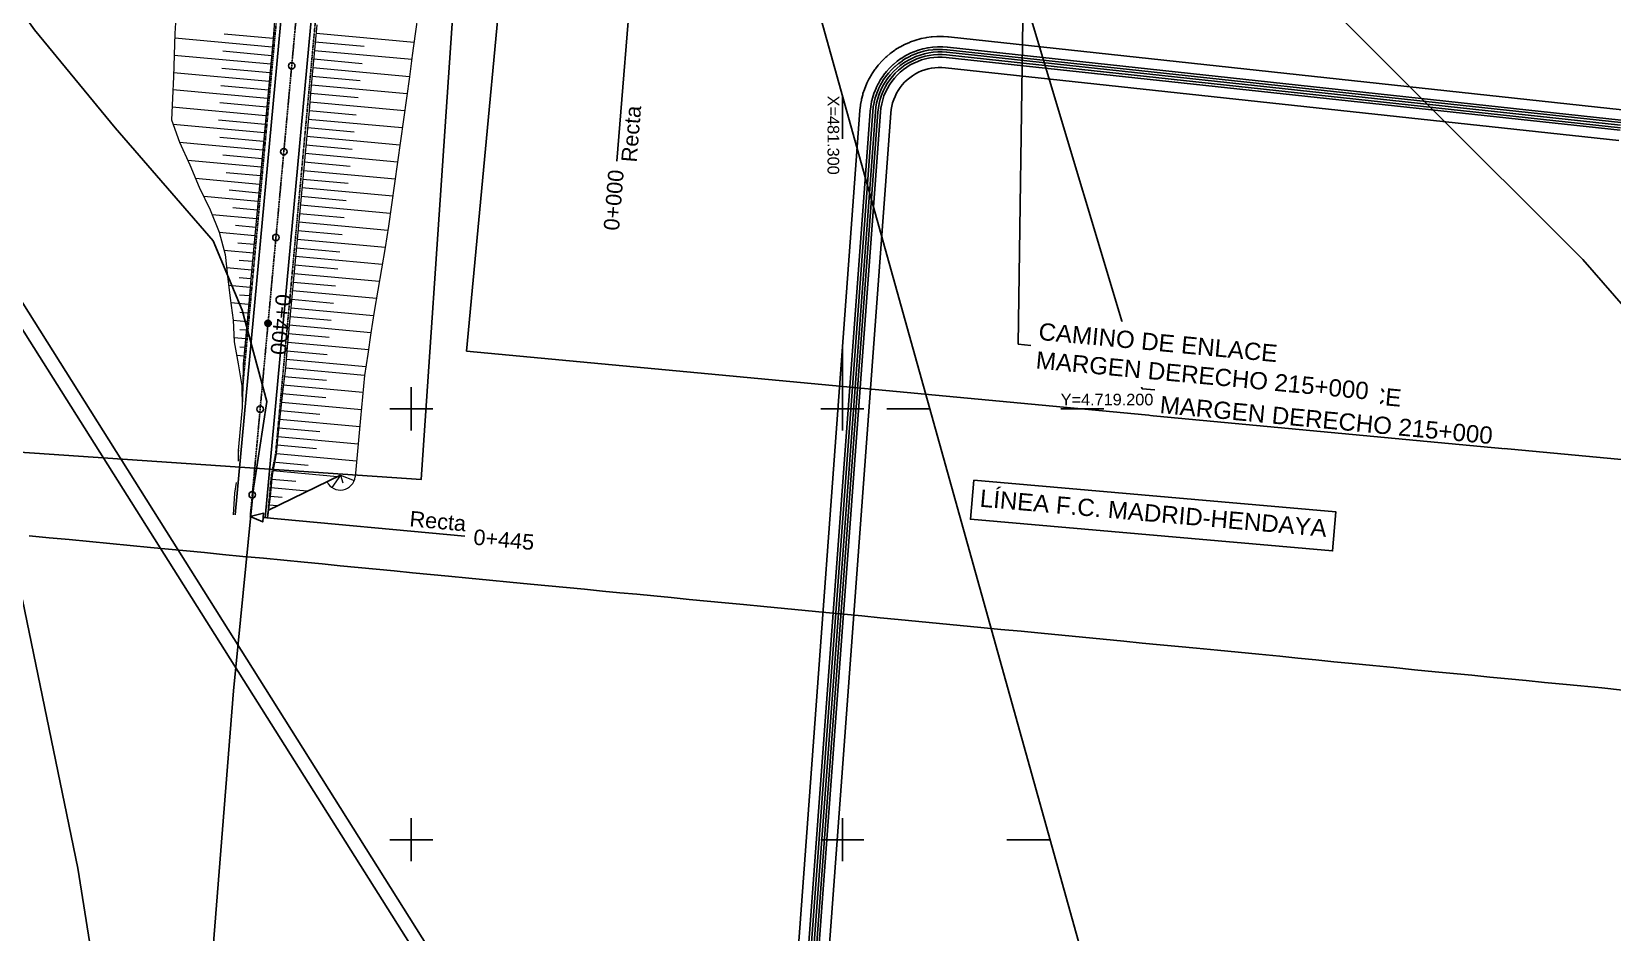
# Model space of a CAD drawing. Header units: metres. Extents: x -4 to 509425, y 7549 to 4732445.
# Drawn here: x 481111.9 to 481478.6, y 4719078.5 to 4719287.6 of the extents above; entities that cross this region are included whole.
import ezdxf
from ezdxf import colors
from ezdxf.entities.mleader import LeaderData, LeaderLine
from ezdxf.enums import TextEntityAlignment as Align
from ezdxf.math import Vec2, Vec3

# ---------------------------------------------------------------- set-up
doc = ezdxf.new("R2010")
doc.units = ezdxf.units.M
doc.header["$LTSCALE"] = 0.01
doc.header["$MEASUREMENT"] = 0
doc.linetypes.add('322308300149-PRV-PLA-PT-URB-220600-XREF_VIALES_1000$0$ACAD_ISO04W100', pattern=[30, 24, -3, 0, -3])
doc.linetypes.add('322308300149-PRV-PLA-PT-URB-220600-XREF_VIALES_1000$0$TRAZOS2', pattern=[9.525, 6.35, -3.175])
for name, color, linetype in [('-- cruces', 6, 'Continuous'), ('-----caminos burgos', 2, 'Continuous'), ('----TREN TAV AVE', 4, 'Continuous'), ('322308300149-PRV-PLA-PT-TRA-220201-XREF_PLANTA_1000$0$C-RAIL-TEXT-FFCC', 7, 'Continuous'), ('322308300149-PRV-PLA-PT-URB-220600-XREF_VIALES_1000$0$161302', 4, '322308300149-PRV-PLA-PT-URB-220600-XREF_VIALES_1000$0$ESTILO 12'), ('322308300149-PRV-PLA-PT-URB-220600-XREF_VIALES_1000$0$C-G-GRID-IMPAR', 252, 'Continuous'), ('322308300149-PRV-PLA-PT-URB-220600-XREF_VIALES_1000$0$C-G-GRID-PAR', 252, 'Continuous'), ('322308300149-PRV-PLA-PT-URB-220600-XREF_VIALES_1000$0$C-ROAD-BERMA', 7, '322308300149-PRV-PLA-PT-URB-220600-XREF_VIALES_1000$0$TRAZOS2'), ('322308300149-PRV-PLA-PT-URB-220600-XREF_VIALES_1000$0$C-ROAD-FRAIM-IMPAR', 6, 'Continuous'), ('322308300149-PRV-PLA-PT-URB-220600-XREF_VIALES_1000$0$C-ROAD-FRAIM-PAR', 1, 'Continuous'), ('322308300149-PRV-PLA-PT-URB-220600-XREF_VIALES_1000$0$C-ROAD-LANE', 4, 'Continuous'), ('322308300149-PRV-PLA-PT-URB-220600-XREF_VIALES_1000$0$C-ROAD-TEXT-INFO-H030 CE-MD-215_0', 3, 'Continuous'), ('322308300149-PRV-PLA-PT-URB-220600-XREF_VIALES_1000$0$C-ROAD-TEXT-INFO-H030 VAR-CAM-214+815', 1, 'Continuous'), ('322308300149-PRV-PLA-PT-URB-220600-XREF_VIALES_1000$0$G-ANNO-TEXT-02', 2, 'Continuous'), ('322308300149-PRV-PLA-PT-URB-220603-XREF_TXT_VIALES_1000$0$G-ANNO-TEXT-CAMINOS', 2, 'Continuous'), ('ECLIPSE FUEBTEBURABA', 6, 'Continuous'), ('Ferrovias convencionales CyL', 3, 'Continuous')]:
    doc.layers.add(name, color=color, linetype=linetype)
doc.layers.add('322308300149-PRV-PLA-PT-URB-220600-XREF_VIALES_1000$0$C-ROAD-CNTR-CAMINOS', color=1, linetype='322308300149-PRV-PLA-PT-URB-220600-XREF_VIALES_1000$0$ACAD_ISO04W100', true_color=0xff0000)
doc.layers.add('322308300149-PRV-PLA-PT-URB-220600-XREF_VIALES_1000$0$C-ROAD-TEXT-CNPK-REPOSICION-CAMINOS', color=1, linetype='Continuous', true_color=0xff0000)
doc.layers.add('322308300149-PRV-PLA-PT-URB-220600-XREF_VIALES_1000$0$C-ROAD-SLOP-FILL-CAMINOS', color=7, linetype='Continuous', lineweight=13, true_color=0x2eb800)
doc.styles.add('322308300149-PRV-PLA-PT-TRA-220201-XREF_PLANTA_1000$0$TYPSA_Arial_4.0mm', font='arial.ttf', dxfattribs={"height": 4})
doc.styles.add('322308300149-PRV-PLA-PT-URB-220600-XREF_VIALES_1000$0$Standard', font='arial.ttf')
doc.styles.add('322308300149-PRV-PLA-PT-URB-220600-XREF_VIALES_1000$0$TYPSA_Arial_4.0mm', font='arial.ttf', dxfattribs={"height": 4})
doc.styles.add('322308300149-PRV-PLA-PT-URB-220603-XREF_TXT_VIALES_1000$0$TYPSA_Arial_4.0mm', font='arial.ttf', dxfattribs={"height": 4})
doc.linetypes.add('322308300149-PRV-PLA-PT-URB-220600-XREF_VIALES_1000$0$ESTILO 12', pattern='A,7,0,[130,ltypeshp.shx,S=0.4,R=0,X=-2.96,Y=-0.4],0,[130,ltypeshp.shx,S=0.4,R=0,X=-4.02,Y=-0.4]', length=7)

# ---------------------------------------------------------------- blocks, each defined once
blk = doc.blocks.new('322308300149-PRV-PLA-PT-URB-220603-XREF_TXT_VIALES_1000$0$_None')
blk = doc.blocks.new('322308300149-PRV-PLA-PT-URB-220600-XREF_VIALES_1000$0$_None')

msp = doc.modelspace()

# ---------------------------------------------------------------- linework, layer by layer
at = {"layer": '-----caminos burgos'}
for points in [[(481048.411, 4719750.846, 678.667), (481049.974, 4719732.644, 0), (481057.879, 4719714.134, 678.225), (481083.9, 4719666.799, 676.38), (481108.5, 4719628.999, 676.271), (481119.3, 4719602.499, 676.764), (481129.3, 4719591.299, 676.42), (481153.8, 4719573.899, 676.287), (481244.7, 4719494.999, 677.228), (481314.6, 4719397.199, 678.536), (481397.2, 4719309.2, 678.749), (481471.7, 4719234.699, 679.267), (481540.899, 4719155.199, 680.025), (481552.5, 4719145.599, 680.234), (481566.6, 4719140.399, 679.962), (481626.3, 4719133.799, 679.89), (482104.8, 4719085.799, 679.662), (482126.597, 4719084.108, 679.48)], [(481080.435, 4719345.89, 678.77), (481085.351, 4719333.599, 678.991), (481086.405, 4719331.553, 678.916), (481099.028, 4719307.095, 679.05), (481112.601, 4719287.963, 682.12), (481131.345, 4719265.212, 684.623), (481154.096, 4719238.971, 686.041), (481160.818, 4719222.941, 688.622), (481166.506, 4719201.742, 689.884), (481163.935, 4719185.034, 690.816)], [(481163.935, 4719185.034, 690.816), (481163.403, 4719181.576, 690.93), (481160.385, 4719151.06, 691.932)], [(480728.721, 4718400.541, 704.435), (480741.8, 4718446.199, 702.718), (480744, 4718461.099, 702.119), (480741.4, 4718536.4, 699.463), (480745.9, 4718581.199, 697.593), (480742.5, 4718611.099, 696.763), (480748.6, 4718686.2, 694.655), (480754.5, 4718715.699, 693.689), (480760.4, 4718729.599, 693.064), (480820, 4718816.499, 690.336), (480857.3, 4718881.999, 688.93), (480914.8, 4718970.099, 687.348), (480937.7, 4719025.599, 686.693), (480970.8, 4719141.499, 684.055), (480981.7, 4719163.7, 683.426), (480990.2, 4719168.299, 683.348), (481005.2, 4719167.699, 683.23), (481094.6, 4719155.699, 682.019), (481109.8, 4719155.699, 681.849), (481122.7, 4719093.399, 681.991), (481144.578, 4718955.853, 684.859)], [(481160.385, 4719151.06, 691.932), (481158.75, 4719134.522, 691.13), (481154.096, 4719075.059, 686.161), (481145.823, 4718983.021, 683.998), (481144.578, 4718955.853, 684.859)]]:
    msp.add_polyline3d(points, dxfattribs=at)
at = {"layer": '----TREN TAV AVE'}
msp.add_polyline3d([(481111.391, 4719170.553, 681.68), (481116.018, 4719170.102, 681.576), (481120.645, 4719169.651, 681.486), (481125.371, 4719169.195, 681.5), (481130.098, 4719168.739, 681.495), (481134.824, 4719168.283, 681.545), (481139.55, 4719167.828, 681.597), (481143.721, 4719167.426, 681.622), (481147.891, 4719167.025, 681.567), (481152.062, 4719166.623, 681.673), (481156.232, 4719166.221, 681.716), (481160.97, 4719165.765, 681.481), (481165.708, 4719165.309, 681.498), (481170.446, 4719164.853, 681.422), (481175.184, 4719164.396, 681.372), (481179.361, 4719163.994, 681.451), (481183.538, 4719163.592, 681.474), (481187.715, 4719163.19, 681.489), (481191.892, 4719162.787, 681.503), (481196.073, 4719162.381, 681.527), (481200.255, 4719161.976, 681.534), (481204.437, 4719161.57, 681.509), (481208.619, 4719161.164, 681.484), (481213.37, 4719160.709, 681.468), (481218.122, 4719160.253, 681.433), (481222.873, 4719159.798, 681.384), (481227.624, 4719159.343, 681.393), (481231.812, 4719158.937, 681.449), (481236, 4719158.531, 681.475), (481240.188, 4719158.125, 681.459), (481244.375, 4719157.719, 681.411), (481248.345, 4719157.336, 681.402), (481252.315, 4719156.953, 681.416), (481256.285, 4719156.571, 681.42), (481260.254, 4719156.188, 681.385), (481264.449, 4719155.781, 681.428), (481268.644, 4719155.374, 681.413), (481272.838, 4719154.968, 681.401), (481277.033, 4719154.561, 681.368), (481281.807, 4719154.104, 681.367), (481286.581, 4719153.648, 681.376), (481291.355, 4719153.191, 681.395), (481296.129, 4719152.735, 681.404), (481300.328, 4719152.333, 681.412), (481304.528, 4719151.93, 681.441), (481308.727, 4719151.528, 681.406), (481312.927, 4719151.126, 681.384), (481317.715, 4719150.661, 681.399), (481322.504, 4719150.196, 681.398), (481327.292, 4719149.731, 681.382), (481332.081, 4719149.266, 681.375), (481336.753, 4719148.817, 681.353), (481341.426, 4719148.367, 681.394), (481346.098, 4719147.918, 681.4), (481350.9, 4719147.452, 681.34), (481355.702, 4719146.985, 681.366), (481360.504, 4719146.518, 681.299), (481365.306, 4719146.052, 681.332), (481369.516, 4719145.643, 681.308), (481373.725, 4719145.235, 681.336), (481377.934, 4719144.826, 681.341), (481382.144, 4719144.418, 681.34), (481386.964, 4719143.961, 681.353), (481391.784, 4719143.504, 681.365), (481396.603, 4719143.047, 681.393), (481401.423, 4719142.59, 681.389), (481405.619, 4719142.159, 681.38), (481409.816, 4719141.727, 681.342), (481414.012, 4719141.295, 681.348), (481418.208, 4719140.864, 681.34), (481423.036, 4719140.397, 681.344), (481427.863, 4719139.931, 681.355), (481432.69, 4719139.464, 681.318), (481437.518, 4719138.997, 681.309), (481441.735, 4719138.582, 681.325), (481445.953, 4719138.167, 681.338), (481450.171, 4719137.752, 681.307), (481454.389, 4719137.337, 681.281), (481458.614, 4719136.926, 681.29), (481462.84, 4719136.515, 681.317), (481467.065, 4719136.105, 681.328), (481471.291, 4719135.694, 681.296), (481476.125, 4719135.22, 681.247), (481480.959, 4719134.745, 681.224)], dxfattribs=at)
at = {"layer": '322308300149-PRV-PLA-PT-URB-220600-XREF_VIALES_1000$0$161302', "linetype": 'Continuous', "flags": 128}
msp.add_lwpolyline([(481166.7, 4719176.41), (481183.562, 4719184.575)], dxfattribs=at)
at = {"layer": '322308300149-PRV-PLA-PT-URB-220600-XREF_VIALES_1000$0$C-G-GRID-IMPAR', "lineweight": -3, "flags": 128}
for points in [[(481300, 4719262.703), (481300, 4719272.703)], [(481200, 4719195), (481200, 4719205)], [(481200, 4719195), (481200, 4719205)], [(481300, 4719195), (481300, 4719205)], [(481300, 4719195), (481300, 4719205)], [(481195, 4719200), (481205, 4719200)], [(481295, 4719200), (481305, 4719200)], [(481295, 4719200), (481305, 4719200)], [(481310.278, 4719200), (481320.278, 4719200)], [(481310.278, 4719200), (481320.278, 4719200)], [(481200, 4719095), (481200, 4719105)], [(481300, 4719095), (481300, 4719105)], [(481195, 4719100), (481205, 4719100)], [(481295, 4719100), (481305, 4719100)], [(481338.169, 4719100), (481348.169, 4719100)]]:
    msp.add_lwpolyline(points, dxfattribs=at)
at = {"layer": '322308300149-PRV-PLA-PT-URB-220600-XREF_VIALES_1000$0$C-G-GRID-PAR', "lineweight": -3, "flags": 128}
msp.add_lwpolyline([(481300, 4719204.753), (481300, 4719214.753)], dxfattribs=at)
msp.add_lwpolyline([(481300, 4719204.753), (481300, 4719214.753)], dxfattribs=at)
at = {"layer": '322308300149-PRV-PLA-PT-URB-220600-XREF_VIALES_1000$0$C-ROAD-BERMA', "ltscale": 0.2, "flags": 128}
for points in [[(481169.606, 4719299.766), (481160.889, 4719204.852)], [(481178.583, 4719298.941), (481168.538, 4719189.572)], [(481168.523, 4719189.573), (481167.568, 4719184.64)], [(481167.568, 4719184.64), (481166.653, 4719174.682)]]:
    msp.add_lwpolyline(points, dxfattribs=at)
at = {"layer": '322308300149-PRV-PLA-PT-URB-220600-XREF_VIALES_1000$0$C-ROAD-CNTR-CAMINOS', "lineweight": -3, "flags": 128}
msp.add_lwpolyline([(481045.694, 4719549.307, 0.3588149), (481114.06, 4719473.982, -0.3987201), (481182.183, 4719387.502), (481162.67, 4719175.047)], format="xyb", dxfattribs=at)
msp.add_lwpolyline([(481045.694, 4719549.307, 0.3588149), (481114.06, 4719473.982, -0.3987201), (481182.183, 4719387.502), (481162.67, 4719175.047)], format="xyb", dxfattribs=at)
at = {"layer": '322308300149-PRV-PLA-PT-URB-220600-XREF_VIALES_1000$0$C-ROAD-FRAIM-PAR', "lineweight": -3, "flags": 128}
msp.add_lwpolyline([(480453.999, 4719234.591), (481202.263, 4719183.59), (481219.264, 4719433.011), (480471, 4719484.012), (480453.999, 4719234.591)], dxfattribs=at)
at = {"layer": '322308300149-PRV-PLA-PT-URB-220600-XREF_VIALES_1000$0$C-ROAD-LANE', "flags": 128}
for points in [[(481170.876, 4719302.662), (481159.185, 4719175.368)], [(481177.847, 4719302.022), (481166.155, 4719174.727)]]:
    msp.add_lwpolyline(points, dxfattribs=at)
at = {"layer": '322308300149-PRV-PLA-PT-URB-220600-XREF_VIALES_1000$0$C-ROAD-SLOP-FILL-CAMINOS', "flags": 128}
for points in [[(481145.447, 4719292.113), (481145.175, 4719287.117), (481145.175, 4719287.117), (481145.008, 4719282.112), (481145.008, 4719282.112), (481144.854, 4719277.105), (481144.854, 4719277.105), (481144.649, 4719272.102), (481144.649, 4719272.102), (481144.397, 4719267.105), (481144.397, 4719267.105), (481146.242, 4719261.914), (481146.242, 4719261.914), (481148.626, 4719256.674), (481148.626, 4719256.674), (481150.839, 4719251.45), (481150.839, 4719251.45), (481153.4, 4719246.193), (481153.4, 4719246.193), (481155.425, 4719240.986), (481155.425, 4719240.986), (481156.839, 4719235.836), (481156.839, 4719235.836), (481157.373, 4719230.765), (481157.373, 4719230.765), (481157.98, 4719225.689), (481157.98, 4719225.689), (481158.692, 4719220.602), (481158.692, 4719220.602), (481158.957, 4719215.557), (481158.957, 4719215.557), (481159.837, 4719210.455), (481159.837, 4719210.455), (481160.701, 4719205.355), (481160.701, 4719205.355), (481160.752, 4719200.329), (481160.752, 4719200.329), (481160.312, 4719195.348), (481160.312, 4719195.348), (481159.869, 4719190.368), (481159.869, 4719190.368), (481159.83, 4719187.861)], [(481201.569, 4719291.98), (481200.908, 4719287.02), (481200.908, 4719287.02), (481200.247, 4719282.059), (481200.247, 4719282.059), (481199.558, 4719277.101), (481199.558, 4719277.101), (481198.869, 4719272.144), (481198.869, 4719272.144), (481198.179, 4719267.186), (481198.179, 4719267.186), (481197.49, 4719262.228), (481197.49, 4719262.228), (481196.799, 4719257.271), (481196.799, 4719257.271), (481196.109, 4719252.313), (481196.109, 4719252.313), (481195.418, 4719247.355), (481195.418, 4719247.355), (481194.727, 4719242.398), (481194.727, 4719242.398), (481193.92, 4719237.451), (481193.92, 4719237.451), (481193.089, 4719232.506), (481193.089, 4719232.506), (481192.259, 4719227.561), (481192.259, 4719227.561), (481191.429, 4719222.617), (481191.429, 4719222.617), (481190.623, 4719217.669), (481190.623, 4719217.669), (481189.931, 4719212.712), (481189.931, 4719212.712), (481189.18, 4719207.76)], [(481168.274, 4719290.017), (481167.859, 4719285.034), (481167.859, 4719285.034), (481167.402, 4719280.055), (481167.402, 4719280.055), (481166.944, 4719275.076), (481166.944, 4719275.076), (481166.487, 4719270.097), (481166.487, 4719270.097), (481166.03, 4719265.118), (481166.03, 4719265.118), (481165.573, 4719260.139), (481165.573, 4719260.139), (481165.115, 4719255.16), (481165.115, 4719255.16), (481164.658, 4719250.181), (481164.658, 4719250.181), (481164.201, 4719245.201), (481164.201, 4719245.201), (481163.743, 4719240.222), (481163.743, 4719240.222), (481163.286, 4719235.243), (481163.286, 4719235.243), (481162.829, 4719230.264), (481162.829, 4719230.264), (481162.372, 4719225.285), (481162.372, 4719225.285), (481161.914, 4719220.306), (481161.914, 4719220.306), (481161.457, 4719215.327), (481161.457, 4719215.327), (481161, 4719210.348), (481161, 4719210.348), (481160.903, 4719205.336), (481160.903, 4719205.336), (481160.752, 4719200.329), (481160.752, 4719200.329), (481160.312, 4719195.348), (481160.312, 4719195.348), (481159.869, 4719190.368), (481159.869, 4719190.368), (481159.83, 4719187.861)], [(481178.131, 4719289.111), (481177.659, 4719284.134), (481177.659, 4719284.134), (481177.202, 4719279.155), (481177.202, 4719279.155), (481176.744, 4719274.176), (481176.744, 4719274.176), (481176.287, 4719269.197), (481176.287, 4719269.197), (481175.83, 4719264.218), (481175.83, 4719264.218), (481175.372, 4719259.239), (481175.372, 4719259.239), (481174.915, 4719254.259), (481174.915, 4719254.259), (481174.458, 4719249.28), (481174.458, 4719249.28), (481174.001, 4719244.301), (481174.001, 4719244.301), (481173.543, 4719239.322), (481173.543, 4719239.322), (481173.086, 4719234.343), (481173.086, 4719234.343), (481172.629, 4719229.364), (481172.629, 4719229.364), (481172.171, 4719224.385), (481172.171, 4719224.385), (481171.714, 4719219.406), (481171.714, 4719219.406), (481171.257, 4719214.427), (481171.257, 4719214.427), (481170.799, 4719209.448), (481170.799, 4719209.448), (481170.191, 4719204.483), (481170.191, 4719204.483), (481169.659, 4719199.511), (481169.659, 4719199.511), (481169.165, 4719194.535), (481169.165, 4719194.535), (481168.679, 4719189.559), (481168.679, 4719189.559), (481167.734, 4719184.624), (481167.734, 4719184.624), (481167.268, 4719179.646), (481167.268, 4719179.646), (481166.653, 4719174.682)], [(481145.142, 4719286.116), (481167.768, 4719284.038)], [(481156.586, 4719287.073), (481167.942, 4719286.03)], [(481189.066, 4719284.09), (481177.753, 4719285.129)], [(481200.643, 4719285.035), (481177.942, 4719287.12)], [(481145.008, 4719282.112), (481167.402, 4719280.055)], [(481156.33, 4719283.08), (481167.585, 4719282.046)], [(481188.609, 4719280.115), (481177.385, 4719281.146)], [(481200.109, 4719281.068), (481177.567, 4719283.138)], [(481144.885, 4719278.106), (481167.036, 4719276.072)], [(481156.083, 4719279.086), (481167.219, 4719278.063)], [(481188.15, 4719276.141), (481177.019, 4719277.163)], [(481199.558, 4719277.101), (481177.202, 4719279.155)], [(481144.731, 4719274.103), (481166.67, 4719272.088)], [(481155.833, 4719275.092), (481166.853, 4719274.08)], [(481187.692, 4719272.166), (481176.653, 4719273.18)], [(481199.007, 4719273.135), (481176.836, 4719275.171)], [(481144.548, 4719270.103), (481166.304, 4719268.105)], [(481155.568, 4719271.1), (481166.487, 4719270.097)], [(481187.233, 4719268.191), (481176.287, 4719269.197)], [(481198.455, 4719269.169), (481176.47, 4719271.188)], [(481144.766, 4719266.066), (481165.938, 4719264.122)], [(481155.284, 4719267.109), (481166.121, 4719266.113)], [(481186.774, 4719264.217), (481175.921, 4719265.213)], [(481197.904, 4719265.203), (481176.104, 4719267.205)], [(481146.242, 4719261.914), (481165.573, 4719260.139)], [(481155.63, 4719263.06), (481165.756, 4719262.13)], [(481197.352, 4719261.237), (481175.738, 4719263.222)], [(481156.293, 4719258.983), (481165.39, 4719258.147)], [(481196.799, 4719257.271), (481175.372, 4719259.239)], [(481186.315, 4719260.242), (481175.555, 4719261.23)], [(481148.149, 4719257.722), (481165.207, 4719256.155)], [(481157.046, 4719254.896), (481165.024, 4719254.164)], [(481196.247, 4719253.305), (481175.007, 4719255.255)], [(481185.856, 4719256.267), (481175.19, 4719257.247)], [(481149.954, 4719253.539), (481164.841, 4719252.172)], [(481157.748, 4719250.815), (481164.658, 4719250.181)], [(481195.694, 4719249.338), (481174.641, 4719251.272)], [(481185.397, 4719252.293), (481174.824, 4719253.264)], [(481151.863, 4719249.347), (481164.475, 4719248.189)], [(481195.142, 4719245.372), (481174.275, 4719247.289)], [(481184.938, 4719248.318), (481174.458, 4719249.28)], [(481153.805, 4719245.152), (481164.109, 4719244.206)], [(481158.59, 4719246.721), (481164.292, 4719246.197)], [(481194.566, 4719241.408), (481173.909, 4719243.306)], [(481184.479, 4719244.343), (481174.092, 4719245.297)], [(481155.425, 4719240.986), (481163.743, 4719240.222)], [(481159.271, 4719242.642), (481163.926, 4719242.214)], [(481183.984, 4719240.372), (481173.726, 4719241.314)], [(481156.556, 4719236.866), (481163.378, 4719236.239)], [(481159.776, 4719238.578), (481163.56, 4719238.231)], [(481183.474, 4719236.402), (481173.36, 4719237.331)], [(481193.92, 4719237.451), (481173.543, 4719239.322)], [(481157.16, 4719232.793), (481163.012, 4719232.256)], [(481160.07, 4719234.535), (481163.195, 4719234.248)], [(481182.959, 4719232.432), (481172.994, 4719233.348)], [(481193.255, 4719233.495), (481173.177, 4719235.339)], [(481157.616, 4719228.735), (481162.646, 4719228.273)], [(481160.101, 4719230.515), (481162.829, 4719230.264)], [(481182.444, 4719228.463), (481172.629, 4719229.364)], [(481192.591, 4719229.539), (481172.812, 4719231.356)], [(481160.161, 4719226.493), (481162.463, 4719226.281)], [(481181.929, 4719224.493), (481172.263, 4719225.381)], [(481191.927, 4719225.583), (481172.446, 4719227.373)], [(481158.123, 4719224.671), (481162.28, 4719224.289)], [(481160.252, 4719222.467), (481162.097, 4719222.298)], [(481181.421, 4719220.523), (481171.897, 4719221.398)], [(481191.268, 4719221.627), (481172.08, 4719223.389)], [(481158.692, 4719220.602), (481161.914, 4719220.306)], [(481160.264, 4719218.449), (481161.731, 4719218.315)], [(481190.623, 4719217.669), (481171.714, 4719219.406)], [(481158.904, 4719216.566), (481161.548, 4719216.323)], [(481160.249, 4719214.434), (481161.365, 4719214.331)], [(481190.069, 4719213.704), (481171.348, 4719215.423)], [(481180.939, 4719216.551), (481171.531, 4719217.415)], [(481159.485, 4719212.496), (481161.183, 4719212.34)], [(481189.48, 4719209.741), (481170.982, 4719211.44)], [(481180.473, 4719212.576), (481171.165, 4719213.431)], [(481180.339, 4719206.564), (481170.556, 4719207.462)], [(481189.18, 4719207.76), (481170.799, 4719209.448)], [(481189.18, 4719207.76), (481188.239, 4719197.804), (481186.981, 4719184.257)], [(481180.192, 4719202.56), (481170.085, 4719203.488)], [(481188.804, 4719203.778), (481170.313, 4719205.476)], [(481178.809, 4719198.67), (481169.659, 4719199.511)], [(481188.427, 4719199.795), (481169.872, 4719201.5)], [(481178.802, 4719194.654), (481169.264, 4719195.53)], [(481188.054, 4719195.813), (481169.462, 4719197.52)], [(481187.684, 4719191.83), (481169.068, 4719193.54)], [(481159.838, 4719188.362), (481159.876, 4719188.359)], [(481159.964, 4719190.359), (481160.059, 4719190.35)], [(481187.329, 4719187.846), (481168.774, 4719189.55)], [(481178.001, 4719190.711), (481168.874, 4719191.549)], [(481182.868, 4719184.239), (481167.923, 4719185.611)], [(481176.092, 4719186.869), (481168.562, 4719187.561)], [(481183.562, 4719184.575), (481181.579, 4719181.772)], [(481183.562, 4719184.575), (481186.765, 4719183.339)], [(481183.562, 4719184.575), (481184.15, 4719182.825)], [(481159.373, 4719182.882), (481158.996, 4719180.406), (481158.996, 4719180.406), (481158.687, 4719175.413)], [(481159.373, 4719182.882), (481158.996, 4719180.406), (481158.996, 4719180.406), (481158.687, 4719175.413)], [(481159.373, 4719182.882), (481158.996, 4719180.406), (481158.996, 4719180.406), (481158.687, 4719175.413)], [(481175.895, 4719180.862), (481167.454, 4719181.637)], [(481173.269, 4719183.112), (481167.641, 4719183.629)], [(481166.975, 4719177.665), (481166.928, 4719177.669)], [(481168.922, 4719177.486), (481167.022, 4719177.66)], [(481167.268, 4719179.646), (481167.111, 4719179.661)], [(481170.062, 4719179.39), (481167.268, 4719179.646)], [(481166.776, 4719175.674), (481166.745, 4719175.677)]]:
    msp.add_lwpolyline(points, dxfattribs=at)
at = {"layer": '322308300149-PRV-PLA-PT-URB-220600-XREF_VIALES_1000$0$C-ROAD-SLOP-FILL-CAMINOS'}
msp.add_arc((481183.562, 4719184.575), 3.433, 205.8362, 354.6951, dxfattribs=at)
at = {"layer": '322308300149-PRV-PLA-PT-URB-220600-XREF_VIALES_1000$0$C-ROAD-TEXT-CNPK-REPOSICION-CAMINOS'}
for centre, radius in [((481172.273, 4719279.607), 0.75), ((481170.444, 4719259.691), 0.75), ((481168.615, 4719239.775), 0.75), ((481166.786, 4719219.859), 0.75), ((481166.786, 4719219.859), 0.6), ((481166.786, 4719219.859), 0.45), ((481166.786, 4719219.859), 0.3), ((481166.786, 4719219.859), 0.15), ((481164.957, 4719199.943), 0.75), ((481163.127, 4719180.026), 0.75)]:
    msp.add_circle(centre, radius, dxfattribs=at)
at = {"layer": '322308300149-PRV-PLA-PT-URB-220600-XREF_VIALES_1000$0$C-ROAD-TEXT-INFO-H030 CE-MD-215_0', "lineweight": -3, "flags": 128}
msp.add_lwpolyline([(481247.688, 4719257.495), (481251.497, 4719304.34), (481252.493, 4719304.259), (481251.74, 4719307.331), (481250.5, 4719304.421), (481251.497, 4719304.34)], dxfattribs=at)
at = {"layer": '322308300149-PRV-PLA-PT-URB-220600-XREF_VIALES_1000$0$C-ROAD-TEXT-INFO-H030 VAR-CAM-214+815', "lineweight": -3, "flags": 128}
msp.add_lwpolyline([(481212.461, 4719170.474), (481165.658, 4719174.773), (481165.566, 4719173.777), (481162.67, 4719175.047), (481165.749, 4719175.769), (481165.658, 4719174.773)], dxfattribs=at)
at = {"layer": 'ECLIPSE FUEBTEBURABA'}
for points in [[(481288.468, 4719057.445), (481304.047, 4719269.222), (481304.059, 4719269.347), (481304.172, 4719270.387), (481304.208, 4719270.636), (481304.393, 4719271.666), (481304.446, 4719271.911), (481304.703, 4719272.926), (481304.773, 4719273.167), (481305.1, 4719274.162), (481305.187, 4719274.397), (481305.582, 4719275.366), (481305.685, 4719275.595), (481306.147, 4719276.535), (481306.266, 4719276.756), (481306.793, 4719277.661), (481306.926, 4719277.873), (481307.515, 4719278.739), (481307.663, 4719278.941), (481308.31, 4719279.764), (481308.472, 4719279.956), (481309.175, 4719280.731), (481309.35, 4719280.911), (481310.106, 4719281.636), (481310.293, 4719281.803), (481311.097, 4719282.473), (481311.296, 4719282.627), (481312.144, 4719283.24), (481312.353, 4719283.38), (481313.242, 4719283.931), (481313.46, 4719284.056), (481314.386, 4719284.544), (481314.612, 4719284.654), (481315.57, 4719285.076), (481315.803, 4719285.17), (481316.788, 4719285.525), (481317.027, 4719285.601), (481318.034, 4719285.887), (481318.278, 4719285.947), (481319.302, 4719286.161), (481319.55, 4719286.204), (481320.587, 4719286.346), (481320.837, 4719286.372), (481321.881, 4719286.441), (481322.132, 4719286.449), (481323.179, 4719286.446), (481323.43, 4719286.437), (481324.473, 4719286.36), (481324.599, 4719286.349), (481480.825, 4719269.44)], [(481480.608, 4719267.05), (481324.34, 4719283.963), (481324.299, 4719283.967), (481323.255, 4719284.043), (481323.171, 4719284.046), (481322.124, 4719284.049), (481322.041, 4719284.047), (481320.996, 4719283.977), (481320.913, 4719283.968), (481319.876, 4719283.826), (481319.794, 4719283.812), (481318.769, 4719283.598), (481318.688, 4719283.578), (481317.681, 4719283.292), (481317.601, 4719283.267), (481316.617, 4719282.912), (481316.539, 4719282.881), (481315.581, 4719282.458), (481315.506, 4719282.422), (481314.58, 4719281.933), (481314.508, 4719281.892), (481313.618, 4719281.34), (481313.549, 4719281.293), (481312.7, 4719280.681), (481312.634, 4719280.63), (481311.83, 4719279.96), (481311.767, 4719279.904), (481311.012, 4719279.179), (481310.953, 4719279.119), (481310.25, 4719278.344), (481310.196, 4719278.28), (481309.549, 4719277.457), (481309.5, 4719277.39), (481308.911, 4719276.524), (481308.867, 4719276.453), (481308.34, 4719275.549), (481308.301, 4719275.475), (481307.839, 4719274.536), (481307.804, 4719274.459), (481307.409, 4719273.49), (481307.38, 4719273.412), (481307.053, 4719272.418), (481307.03, 4719272.337), (481306.773, 4719271.323), (481306.755, 4719271.241), (481306.57, 4719270.211), (481306.558, 4719270.128), (481306.445, 4719269.087), (481306.441, 4719269.046), (481290.858, 4719057.228)], [(481290.858, 4719057.228), (481306.441, 4719269.046), (481306.445, 4719269.087), (481306.558, 4719270.128), (481306.57, 4719270.211), (481306.755, 4719271.241), (481306.773, 4719271.323), (481307.03, 4719272.337), (481307.053, 4719272.418), (481307.38, 4719273.412), (481307.409, 4719273.49), (481307.804, 4719274.459), (481307.839, 4719274.536), (481308.301, 4719275.475), (481308.34, 4719275.549), (481308.867, 4719276.453), (481308.911, 4719276.524), (481309.5, 4719277.39), (481309.549, 4719277.457), (481310.196, 4719278.28), (481310.25, 4719278.344), (481310.953, 4719279.119), (481311.012, 4719279.179), (481311.767, 4719279.904), (481311.83, 4719279.96), (481312.634, 4719280.63), (481312.7, 4719280.681), (481313.549, 4719281.293), (481313.618, 4719281.34), (481314.508, 4719281.892), (481314.58, 4719281.933), (481315.506, 4719282.422), (481315.581, 4719282.458), (481316.539, 4719282.881), (481316.617, 4719282.912), (481317.601, 4719283.267), (481317.681, 4719283.292), (481318.688, 4719283.578), (481318.769, 4719283.598), (481319.794, 4719283.812), (481319.876, 4719283.826), (481320.913, 4719283.968), (481320.996, 4719283.977), (481322.041, 4719284.047), (481322.124, 4719284.049), (481323.171, 4719284.046), (481323.255, 4719284.043), (481324.299, 4719283.967), (481324.34, 4719283.963), (481480.608, 4719267.05)], [(481480.553, 4719266.452), (481324.276, 4719283.366), (481324.255, 4719283.368), (481323.211, 4719283.445), (481323.169, 4719283.446), (481322.123, 4719283.449), (481322.081, 4719283.448), (481321.036, 4719283.378), (481320.995, 4719283.374), (481319.958, 4719283.232), (481319.917, 4719283.225), (481318.892, 4719283.01), (481318.851, 4719283), (481317.844, 4719282.715), (481317.805, 4719282.702), (481316.82, 4719282.347), (481316.781, 4719282.332), (481315.824, 4719281.909), (481315.786, 4719281.891), (481314.86, 4719281.403), (481314.824, 4719281.382), (481313.934, 4719280.83), (481313.9, 4719280.807), (481313.051, 4719280.195), (481313.018, 4719280.169), (481312.214, 4719279.499), (481312.182, 4719279.471), (481311.427, 4719278.746), (481311.398, 4719278.716), (481310.695, 4719277.941), (481310.668, 4719277.909), (481310.021, 4719277.086), (481309.996, 4719277.053), (481309.408, 4719276.187), (481309.385, 4719276.151), (481308.859, 4719275.247), (481308.839, 4719275.21), (481308.377, 4719274.271), (481308.36, 4719274.233), (481307.964, 4719273.264), (481307.95, 4719273.224), (481307.623, 4719272.23), (481307.611, 4719272.19), (481307.355, 4719271.175), (481307.346, 4719271.134), (481307.16, 4719270.104), (481307.154, 4719270.063), (481307.041, 4719269.022), (481307.039, 4719269.001), (481291.456, 4719057.173)], [(481291.456, 4719057.173), (481307.039, 4719269.001), (481307.041, 4719269.022), (481307.154, 4719270.063), (481307.16, 4719270.104), (481307.346, 4719271.134), (481307.355, 4719271.175), (481307.611, 4719272.19), (481307.623, 4719272.23), (481307.95, 4719273.224), (481307.964, 4719273.264), (481308.36, 4719274.233), (481308.377, 4719274.271), (481308.839, 4719275.21), (481308.859, 4719275.247), (481309.385, 4719276.151), (481309.408, 4719276.187), (481309.996, 4719277.053), (481310.021, 4719277.086), (481310.668, 4719277.909), (481310.695, 4719277.941), (481311.398, 4719278.716), (481311.427, 4719278.746), (481312.182, 4719279.471), (481312.214, 4719279.499), (481313.018, 4719280.169), (481313.051, 4719280.195), (481313.9, 4719280.807), (481313.934, 4719280.83), (481314.824, 4719281.382), (481314.86, 4719281.403), (481315.786, 4719281.891), (481315.824, 4719281.909), (481316.781, 4719282.332), (481316.82, 4719282.347), (481317.805, 4719282.702), (481317.844, 4719282.715), (481318.851, 4719283), (481318.892, 4719283.01), (481319.917, 4719283.225), (481319.958, 4719283.232), (481320.995, 4719283.374), (481321.036, 4719283.378), (481322.081, 4719283.448), (481322.123, 4719283.449), (481323.169, 4719283.446), (481323.211, 4719283.445), (481324.255, 4719283.368), (481324.276, 4719283.366), (481480.553, 4719266.452)], [(481480.499, 4719265.855), (481324.211, 4719282.77), (481324.211, 4719282.77), (481323.167, 4719282.846), (481322.121, 4719282.849), (481321.076, 4719282.78), (481320.039, 4719282.637), (481319.015, 4719282.423), (481318.008, 4719282.138), (481317.023, 4719281.783), (481316.066, 4719281.36), (481315.14, 4719280.872), (481314.251, 4719280.32), (481313.402, 4719279.708), (481312.598, 4719279.038), (481311.842, 4719278.313), (481311.139, 4719277.538), (481310.492, 4719276.715), (481309.904, 4719275.85), (481309.378, 4719274.945), (481308.915, 4719274.006), (481308.52, 4719273.037), (481308.193, 4719272.043), (481307.936, 4719271.028), (481307.751, 4719269.998), (481307.638, 4719268.957), (481292.053, 4719057.119)], [(481292.652, 4719057.075), (481308.235, 4719268.903), (481308.345, 4719269.912), (481308.523, 4719270.901), (481308.77, 4719271.875), (481309.083, 4719272.83), (481309.463, 4719273.76), (481309.907, 4719274.661), (481310.412, 4719275.53), (481310.977, 4719276.361), (481311.598, 4719277.15), (481312.273, 4719277.895), (481312.998, 4719278.59), (481313.77, 4719279.234), (481314.585, 4719279.821), (481315.439, 4719280.351), (481316.327, 4719280.82), (481317.246, 4719281.226), (481318.192, 4719281.566), (481319.158, 4719281.84), (481320.142, 4719282.046), (481321.137, 4719282.182), (481322.14, 4719282.249), (481323.145, 4719282.246), (481324.157, 4719282.172), (481480.434, 4719265.258)], [(481480.434, 4719265.258), (481324.157, 4719282.172), (481323.145, 4719282.246), (481322.14, 4719282.249), (481321.137, 4719282.182), (481320.142, 4719282.046), (481319.158, 4719281.84), (481318.192, 4719281.566), (481317.246, 4719281.226), (481316.327, 4719280.82), (481315.439, 4719280.351), (481314.585, 4719279.821), (481313.77, 4719279.234), (481312.998, 4719278.59), (481312.273, 4719277.895), (481311.598, 4719277.15), (481310.977, 4719276.361), (481310.412, 4719275.53), (481309.907, 4719274.661), (481309.463, 4719273.76), (481309.083, 4719272.83), (481308.77, 4719271.875), (481308.523, 4719270.901), (481308.345, 4719269.912), (481308.235, 4719268.903), (481292.652, 4719057.075)], [(481293.25, 4719057.031), (481308.833, 4719268.849), (481308.939, 4719269.827), (481309.11, 4719270.774), (481309.346, 4719271.708), (481309.647, 4719272.622), (481310.011, 4719273.514), (481310.436, 4719274.378), (481310.92, 4719275.21), (481311.461, 4719276.006), (481312.057, 4719276.763), (481312.703, 4719277.476), (481313.398, 4719278.143), (481314.138, 4719278.759), (481314.919, 4719279.323), (481315.737, 4719279.83), (481316.589, 4719280.279), (481317.47, 4719280.668), (481318.375, 4719280.995), (481319.302, 4719281.257), (481320.244, 4719281.454), (481321.198, 4719281.585), (481322.159, 4719281.649), (481323.122, 4719281.646), (481324.103, 4719281.575), (481480.37, 4719264.662)], [(481480.37, 4719264.662), (481324.103, 4719281.575), (481323.122, 4719281.646), (481322.159, 4719281.649), (481321.198, 4719281.585), (481320.244, 4719281.454), (481319.302, 4719281.257), (481318.375, 4719280.995), (481317.47, 4719280.668), (481316.589, 4719280.279), (481315.737, 4719279.83), (481314.919, 4719279.323), (481314.138, 4719278.759), (481313.398, 4719278.143), (481312.703, 4719277.476), (481312.057, 4719276.763), (481311.461, 4719276.006), (481310.92, 4719275.21), (481310.436, 4719274.378), (481310.011, 4719273.514), (481309.647, 4719272.622), (481309.346, 4719271.708), (481309.11, 4719270.774), (481308.939, 4719269.827), (481308.833, 4719268.849), (481293.25, 4719057.031)], [(481480.112, 4719262.276), (481323.886, 4719279.184), (481323.03, 4719279.247), (481322.235, 4719279.249), (481321.442, 4719279.196), (481320.654, 4719279.088), (481319.875, 4719278.925), (481319.11, 4719278.708), (481318.362, 4719278.439), (481317.634, 4719278.118), (481316.931, 4719277.746), (481316.255, 4719277.327), (481315.61, 4719276.862), (481314.999, 4719276.353), (481314.425, 4719275.802), (481313.891, 4719275.213), (481313.399, 4719274.588), (481312.952, 4719273.93), (481312.552, 4719273.243), (481312.201, 4719272.529), (481311.901, 4719271.793), (481311.652, 4719271.037), (481311.457, 4719270.267), (481311.316, 4719269.484), (481311.223, 4719268.631), (481295.644, 4719056.855)]]:
    msp.add_lwpolyline(points, dxfattribs=at)
at = {"layer": 'Ferrovias convencionales CyL'}
msp.add_polyline3d([(481111.391, 4719170.553, 681.68), (481116.018, 4719170.102, 681.576), (481120.645, 4719169.651, 681.486), (481125.371, 4719169.195, 681.5), (481130.098, 4719168.739, 681.495), (481134.824, 4719168.283, 681.545), (481139.55, 4719167.828, 681.597), (481143.721, 4719167.426, 681.622), (481147.891, 4719167.025, 681.567), (481152.062, 4719166.623, 681.673), (481156.232, 4719166.221, 681.716), (481160.97, 4719165.765, 681.481), (481165.708, 4719165.309, 681.498), (481170.446, 4719164.853, 681.422), (481175.184, 4719164.396, 681.372), (481179.361, 4719163.994, 681.451), (481183.538, 4719163.592, 681.474), (481187.715, 4719163.19, 681.489), (481191.892, 4719162.787, 681.503), (481196.073, 4719162.381, 681.527), (481200.255, 4719161.976, 681.534), (481204.437, 4719161.57, 681.509), (481208.619, 4719161.164, 681.484), (481213.37, 4719160.709, 681.468), (481218.122, 4719160.253, 681.433), (481222.873, 4719159.798, 681.384), (481227.624, 4719159.343, 681.393), (481231.812, 4719158.937, 681.449), (481236, 4719158.531, 681.475), (481240.188, 4719158.125, 681.459), (481244.375, 4719157.719, 681.411), (481248.345, 4719157.336, 681.402), (481252.315, 4719156.953, 681.416), (481256.285, 4719156.571, 681.42), (481260.254, 4719156.188, 681.385), (481264.449, 4719155.781, 681.428), (481268.644, 4719155.374, 681.413), (481272.838, 4719154.968, 681.401), (481277.033, 4719154.561, 681.368), (481281.807, 4719154.104, 681.367), (481286.581, 4719153.648, 681.376), (481291.355, 4719153.191, 681.395), (481296.129, 4719152.735, 681.404), (481300.328, 4719152.333, 681.412), (481304.528, 4719151.93, 681.441), (481308.727, 4719151.528, 681.406), (481312.927, 4719151.126, 681.384), (481317.715, 4719150.661, 681.399), (481322.504, 4719150.196, 681.398), (481327.292, 4719149.731, 681.382), (481332.081, 4719149.266, 681.375), (481336.753, 4719148.817, 681.353), (481341.426, 4719148.367, 681.394), (481346.098, 4719147.918, 681.4), (481350.9, 4719147.452, 681.34), (481355.702, 4719146.985, 681.366), (481360.504, 4719146.518, 681.299), (481365.306, 4719146.052, 681.332), (481369.516, 4719145.643, 681.308), (481373.725, 4719145.235, 681.336), (481377.934, 4719144.826, 681.341), (481382.144, 4719144.418, 681.34), (481386.964, 4719143.961, 681.353), (481391.784, 4719143.504, 681.365), (481396.603, 4719143.047, 681.393), (481401.423, 4719142.59, 681.389), (481405.619, 4719142.159, 681.38), (481409.816, 4719141.727, 681.342), (481414.012, 4719141.295, 681.348), (481418.208, 4719140.864, 681.34), (481423.036, 4719140.397, 681.344), (481427.863, 4719139.931, 681.355), (481432.69, 4719139.464, 681.318), (481437.518, 4719138.997, 681.309), (481441.735, 4719138.582, 681.325), (481445.953, 4719138.167, 681.338), (481450.171, 4719137.752, 681.307), (481454.389, 4719137.337, 681.281), (481458.614, 4719136.926, 681.29), (481462.84, 4719136.515, 681.317), (481467.065, 4719136.105, 681.328), (481471.291, 4719135.694, 681.296), (481476.125, 4719135.22, 681.247), (481480.959, 4719134.745, 681.224)], dxfattribs=at)

# ---------------------------------------------------------------- texts
at = {"layer": '322308300149-PRV-PLA-PT-URB-220600-XREF_VIALES_1000$0$C-G-GRID-IMPAR', "style": '322308300149-PRV-PLA-PT-URB-220600-XREF_VIALES_1000$0$Standard'}
msp.add_text('X=481.300', height=2.7, rotation=-90, dxfattribs=at).set_placement((481299.25, 4719272.702), align=Align.TOP_LEFT)
at = {"layer": '322308300149-PRV-PLA-PT-URB-220600-XREF_VIALES_1000$0$C-ROAD-TEXT-CNPK-REPOSICION-CAMINOS', "style": '322308300149-PRV-PLA-PT-URB-220600-XREF_VIALES_1000$0$Standard'}
msp.add_text('0+400', height=3.6, rotation=264.7524, dxfattribs=at).set_placement((481169.773, 4719219.584), align=Align.MIDDLE_CENTER)
at = {"layer": '322308300149-PRV-PLA-PT-URB-220600-XREF_VIALES_1000$0$C-ROAD-TEXT-INFO-H030 CE-MD-215_0', "style": '322308300149-PRV-PLA-PT-URB-220600-XREF_VIALES_1000$0$Standard'}
msp.add_text('Recta', height=3.6, rotation=445.35189, dxfattribs=at).set_placement((481248.685, 4719257.414), align=Align.TOP_LEFT)
msp.add_text('0+000', height=3.6, rotation=445.35189, dxfattribs=at).set_placement((481247.526, 4719255.502), align=Align.MIDDLE_RIGHT)
at = {"layer": '322308300149-PRV-PLA-PT-URB-220600-XREF_VIALES_1000$0$C-ROAD-TEXT-INFO-H030 VAR-CAM-214+815', "style": '322308300149-PRV-PLA-PT-URB-220600-XREF_VIALES_1000$0$Standard'}
msp.add_text('Recta', height=3.6, rotation=354.7524, dxfattribs=at).set_placement((481212.461, 4719170.474), align=Align.BOTTOM_RIGHT)
msp.add_text('0+445', height=3.6, rotation=354.7524, dxfattribs=at).set_placement((481214.452, 4719170.291), align=Align.MIDDLE_LEFT)

# ---------------------------------------------------------------- next in the draw order: texts
at = {"layer": '322308300149-PRV-PLA-PT-TRA-220201-XREF_PLANTA_1000$0$C-RAIL-TEXT-FFCC', "color": 2, "insert": (481372.305, 4719177.772), "char_height": 4, "width": 81.12601, "attachment_point": 2, "rotation": 355, "style": '322308300149-PRV-PLA-PT-TRA-220201-XREF_PLANTA_1000$0$TYPSA_Arial_4.0mm', "bg_fill": 3, "box_fill_scale": 1.5, "bg_fill_color": 256, "bg_fill_true_color": 13158600, "bg_fill_transparency": 0}
msp.add_mtext('LÍNEA F.C. MADRID-HENDAYA', dxfattribs=at)

# ---------------------------------------------------------------- next in the draw order: leaders
at = {"layer": '322308300149-PRV-PLA-PT-URB-220603-XREF_TXT_VIALES_1000$0$G-ANNO-TEXT-CAMINOS', "linetype": 'Continuous'}
ml = msp.add_multileader_mtext('Standard', dxfattribs=at)
ml.set_content('{\\C256;CAMINO DE ENLACE\\PMARGEN DERECHO 215+000}', color=2, style='322308300149-PRV-PLA-PT-URB-220603-XREF_TXT_VIALES_1000$0$TYPSA_Arial_4.0mm')
ml.set_leader_properties(color=3, linetype='ByLayer', lineweight=-1)
ml.set_arrow_properties(name='322308300149-PRV-PLA-PT-URB-220603-XREF_TXT_VIALES_1000$0$_None')
ml.build(insert=Vec2(0, 0))
ml.multileader.update_dxf_attribs({"has_text_frame": 1, "text_left_attachment_type": 2, "text_right_attachment_type": 2, "dogleg_length": 3, "arrow_head_size": 3})
ctx = ml.context
ctx.base_point, ctx.arrow_head_size, ctx.landing_gap_size, ctx.plane_origin, ctx.plane_x_axis, ctx.plane_y_axis = Vec3(481372.484, 4719204.389), 3, 1.5, Vec3(481337.494, 4719192.314), Vec3(0.995621, -0.0934812), Vec3(0.0934812, 0.995621)
ctx.left_attachment, ctx.right_attachment = 2, 2
notes = []
notes.append((ctx, [(0, (1, 1, 0), (481369.497, 4719204.669), (0.995621, -0.0934812), 3, [(0, [(481340.903, 4719300.081)], 0, [])])]))
ctx.mtext.insert, ctx.mtext.text_direction, ctx.mtext.rotation, ctx.mtext.width, ctx.mtext.defined_height, ctx.mtext.flow_direction = Vec3(481374.486, 4719209.663), Vec3(0.995621, -0.0934812), 6.1895674, 78.34114, 13.315, 5
ctx.mtext.has_bg_fill, ctx.mtext.bg_color, ctx.mtext.bg_scale_factor, ctx.mtext.bg_transparency, ctx.mtext.use_window_bg_color = 1, -1027028792, 1.5, 0, 1
for ctx, leaders in notes:
    for number, flags, end, landing, length, lines in leaders:
        leader = LeaderData()
        leader.index, (leader.has_last_leader_line, leader.has_dogleg_vector, leader.attachment_direction) = number, flags
        leader.last_leader_point, leader.dogleg_vector, leader.dogleg_length = Vec3(end), Vec3(landing), length
        for number, points, colour, breaks in lines:
            line = LeaderLine()
            line.index, line.vertices, line.color, line.breaks = number, Vec3.list(points), colors.encode_raw_color(colour), breaks
            leader.lines.append(line)
        ctx.leaders.append(leader)

# ---------------------------------------------------------------- next in the draw order: linework, layer by layer
at = {"layer": '322308300149-PRV-PLA-PT-TRA-220201-XREF_PLANTA_1000$0$C-RAIL-TEXT-FFCC', "color": 3}
msp.add_lwpolyline([(481330.477, 4719183.439), (481414.481, 4719176.09), (481413.69, 4719167.046), (481329.686, 4719174.396), (481330.477, 4719183.439)], dxfattribs=at)
at = {"layer": '322308300149-PRV-PLA-PT-URB-220600-XREF_VIALES_1000$0$C-G-GRID-PAR', "lineweight": -3, "flags": 128}
msp.add_lwpolyline([(481350.625, 4719200), (481360.625, 4719200)], dxfattribs=at)
msp.add_lwpolyline([(481350.625, 4719200), (481360.625, 4719200)], dxfattribs=at)
at = {"layer": '322308300149-PRV-PLA-PT-URB-220600-XREF_VIALES_1000$0$C-ROAD-FRAIM-IMPAR', "lineweight": -3, "flags": 128}
msp.add_lwpolyline([(480925.439, 4719685.092), (481126.931, 4718962.665), (481367.74, 4719029.829), (481166.248, 4719752.256), (480925.439, 4719685.092)], dxfattribs=at)
at = {"layer": '322308300149-PRV-PLA-PT-URB-220600-XREF_VIALES_1000$0$C-ROAD-FRAIM-PAR', "lineweight": -3, "flags": 128}
msp.add_lwpolyline([(481212.783, 4719213.395), (481959.499, 4719143.285), (481982.869, 4719392.19), (481236.153, 4719462.301), (481212.783, 4719213.395)], dxfattribs=at)
msp.add_lwpolyline([(481212.783, 4719213.395), (481959.499, 4719143.285), (481982.869, 4719392.19), (481236.153, 4719462.301), (481212.783, 4719213.395)], dxfattribs=at)

# ---------------------------------------------------------------- next in the draw order: texts
at = {"layer": '322308300149-PRV-PLA-PT-URB-220600-XREF_VIALES_1000$0$C-G-GRID-PAR', "style": '322308300149-PRV-PLA-PT-URB-220600-XREF_VIALES_1000$0$Standard'}
msp.add_text('Y=4.719.200', height=2.7, dxfattribs=at).set_placement((481350.626, 4719200), align=Align.BOTTOM_LEFT)
msp.add_text('Y=4.719.200', height=2.7, dxfattribs=at).set_placement((481350.626, 4719200), align=Align.BOTTOM_LEFT)

# ---------------------------------------------------------------- next in the draw order: texts
at = {"layer": '322308300149-PRV-PLA-PT-TRA-220201-XREF_PLANTA_1000$0$C-RAIL-TEXT-FFCC', "color": 2, "insert": (481372.305, 4719177.772), "char_height": 4, "width": 81.12601, "attachment_point": 2, "rotation": 355, "style": '322308300149-PRV-PLA-PT-TRA-220201-XREF_PLANTA_1000$0$TYPSA_Arial_4.0mm', "bg_fill": 3, "box_fill_scale": 1.5, "bg_fill_color": 256, "bg_fill_true_color": 13158600, "bg_fill_transparency": 0}
msp.add_mtext('LÍNEA F.C. MADRID-HENDAYA', dxfattribs=at)

# ---------------------------------------------------------------- next in the draw order: leaders
at = {"layer": '322308300149-PRV-PLA-PT-URB-220600-XREF_VIALES_1000$0$G-ANNO-TEXT-02'}
ml = msp.add_multileader_mtext('Standard', dxfattribs=at)
ml.set_content('{\\C256;CAMINO DE ENLACE\\PMARGEN DERECHO 215+000}', color=2, style='322308300149-PRV-PLA-PT-URB-220600-XREF_VIALES_1000$0$TYPSA_Arial_4.0mm')
ml.set_leader_properties(color=3, linetype='ByLayer', lineweight=-1)
ml.set_arrow_properties(name='322308300149-PRV-PLA-PT-URB-220600-XREF_VIALES_1000$0$_None')
ml.build(insert=Vec2(0, 0))
ml.multileader.update_dxf_attribs({"has_text_frame": 1, "text_left_attachment_type": 2, "text_right_attachment_type": 2, "dogleg_length": 3, "arrow_head_size": 3})
ctx = ml.context
ctx.base_point, ctx.arrow_head_size, ctx.landing_gap_size, ctx.plane_origin, ctx.plane_x_axis, ctx.plane_y_axis = Vec3(481343.73, 4719214.741), 3, 1.5, Vec3(481337.494, 4719192.314), Vec3(0.995621, -0.0934812), Vec3(0.0934812, 0.995621)
ctx.left_attachment, ctx.right_attachment = 2, 2
notes = []
notes.append((ctx, [(0, (1, 1, 0), (481340.743, 4719215.022), (0.995621, -0.0934812), 3, [(0, [(481342.078, 4719303.545)], 0, [])])]))
ctx.mtext.insert, ctx.mtext.text_direction, ctx.mtext.rotation, ctx.mtext.width, ctx.mtext.defined_height, ctx.mtext.flow_direction = Vec3(481345.732, 4719220.016), Vec3(0.995621, -0.0934812), 6.1895674, 78.34114, 13.315, 5
ctx.mtext.has_bg_fill, ctx.mtext.bg_color, ctx.mtext.bg_scale_factor, ctx.mtext.bg_transparency, ctx.mtext.use_window_bg_color = 1, -1027028792, 1.5, 0, 1
for ctx, leaders in notes:
    for number, flags, end, landing, length, lines in leaders:
        leader = LeaderData()
        leader.index, (leader.has_last_leader_line, leader.has_dogleg_vector, leader.attachment_direction) = number, flags
        leader.last_leader_point, leader.dogleg_vector, leader.dogleg_length = Vec3(end), Vec3(landing), length
        for number, points, colour, breaks in lines:
            line = LeaderLine()
            line.index, line.vertices, line.color, line.breaks = number, Vec3.list(points), colors.encode_raw_color(colour), breaks
            leader.lines.append(line)
        ctx.leaders.append(leader)

# ---------------------------------------------------------------- next in the draw order: linework, layer by layer
at = {"layer": '-- cruces'}
for points in [[(480412.757, 4720055.433), (483223.023, 4715866.265), (480749.508, 4719797.246)], [(480774.321, 4719750.592), (483223.023, 4715866.265)]]:
    msp.add_lwpolyline(points, dxfattribs=at)
at = {"layer": '322308300149-PRV-PLA-PT-TRA-220201-XREF_PLANTA_1000$0$C-RAIL-TEXT-FFCC', "color": 3}
msp.add_lwpolyline([(481330.477, 4719183.439), (481414.481, 4719176.09), (481413.69, 4719167.046), (481329.686, 4719174.396), (481330.477, 4719183.439)], dxfattribs=at)

doc.saveas('drawing.dxf')
